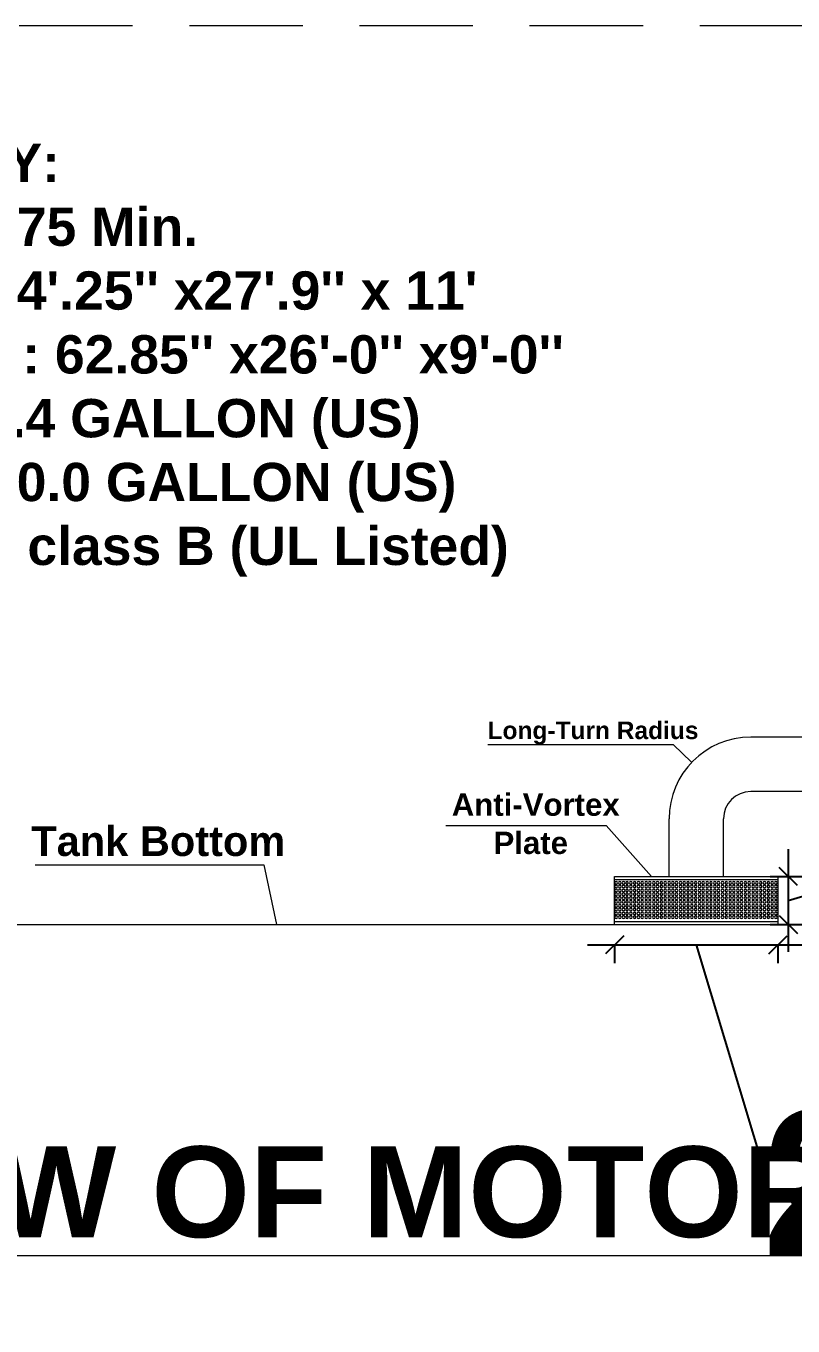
# Model space of a CAD drawing. Header units: inches. Extents: x -98933 to 1585249, y -3352739 to 192771.
# Drawn here: x 58702.5 to 58787, y 50092.5 to 50235.7 of the extents above; entities that cross this region are included whole.
import ezdxf

# ---------------------------------------------------------------- set-up
doc = ezdxf.new("R2010")
doc.units = ezdxf.units.IN
doc.header["$MEASUREMENT"] = 0
doc.header["$PDMODE"] = 35
doc.linetypes.add('HIDDEN', pattern=[0.375, 0.25, -0.125])
doc.layers.get('0').update_dxf_attribs({"lineweight": 0})
doc.layers.get('Defpoints').update_dxf_attribs({"lineweight": 0})
for name, color, linetype, lineweight in [('03 cable', 242, 'Continuous', 25), ('Col.Tex', 3, 'Continuous', 5), ('Diamention', 30, 'Continuous', 0), ('DIMINSON', 30, 'Continuous', 5), ('Text', 7, 'Continuous', 0)]:
    doc.layers.add(name, color=color, linetype=linetype, lineweight=lineweight)
doc.styles.add('DIM', font='times.ttf')
doc.styles.get("Standard").update_dxf_attribs({"font": 'arialbd.ttf', "height": 24})
doc.dimstyles.new('Dim-8', dxfattribs={"dimscale": 0, "dimtxt": 7, "dimasz": 3, "dimexe": 3, "dimexo": 2.5, "dimgap": 0.09375, "dimtad": 1, "dimtoh": 1, "dimdec": 0, "dimzin": 3, "dimdsep": 46, "dimlunit": 4, "dimtxsty": 'DIM', "dimblk": 'OBLIQUE', "dimcen": 11.34375, "dimdle": 3, "dimclrd": 256, "dimclre": 256, "dimclrt": 1, "dimadec": 0, "dimazin": 1, "dimtfac": 40, "dimtdec": 0, "dimtix": 1, "dimtofl": 0, "dimtmove": 1, "dimatfit": 3, "dimfxl": 1, "dimfrac": 1, "dimtolj": 1, "dimtzin": 0, "dimarcsym": 0})

# ---------------------------------------------------------------- blocks, each defined once
blk = doc.blocks.new('_Oblique')
at = {"color": 0, "linetype": 'ByBlock', "lineweight": -2}
blk.add_line((-0.5, -0.5), (0.5, 0.5), dxfattribs=at)
blk = doc.blocks.new('*D294')
at = {"linetype": 'Continuous', "lineweight": -2, "ltscale": 200, "transparency": 16777216}
for p, q in [((58764.34, 50134.45), (58788.34, 50134.45)), ((58767.34, 50134.45), (58767.34, 50132.45)), ((58776.34, 50134.45), (58784.21, 50108.21)), ((58785.34, 50134.52), (58785.34, 50132.45)), ((58784.21, 50108.21), (58784.4, 50108.21))]:
    blk.add_line(p, q, dxfattribs=at)
at = {"layer": 'Defpoints', "color": 0, "ltscale": 200, "transparency": 16777216}
for p in [(58767.34, 50136.69), (58785.34, 50137.02), (58785.34, 50134.45)]:
    blk.add_point(p, dxfattribs=at)
at = {"lineweight": -2, "ltscale": 200, "transparency": 16777216, "xscale": 2, "yscale": 2, "zscale": 2, "rotation": 180}
blk.add_blockref('_Oblique', (58767.34, 50134.45), dxfattribs=at)
at = {"lineweight": -2, "ltscale": 200, "transparency": 16777216, "xscale": 2, "yscale": 2, "zscale": 2}
blk.add_blockref('_Oblique', (58785.34, 50134.45), dxfattribs=at)
at = {"color": 0, "lineweight": 5, "ltscale": 200, "transparency": 16777216, "insert": (58801.39, 50108.21), "char_height": 24, "attachment_point": 5}
blk.add_mtext('\\A1;{\\H0.6667x;\\C30;24"}', dxfattribs=at)
blk = doc.blocks.new('*D295')
at = {"linetype": 'Continuous', "lineweight": -2, "ltscale": 200, "transparency": 16777216}
for p, q in [((58786.48, 50139.34), (58813.03, 50147.3)), ((58813.03, 50147.3), (58813.03, 50147.49)), ((58786.48, 50144.99), (58786.48, 50133.69)), ((58784.48, 50141.99), (58788.48, 50141.99)), ((58784.48, 50136.69), (58788.48, 50136.69))]:
    blk.add_line(p, q, dxfattribs=at)
at = {"layer": 'Defpoints', "color": 0, "ltscale": 200, "transparency": 16777216}
for p in [(58773.39, 50141.99), (58773.39, 50136.69), (58786.48, 50136.69)]:
    blk.add_point(p, dxfattribs=at)
at = {"lineweight": -2, "ltscale": 200, "transparency": 16777216, "xscale": 2, "yscale": 2, "zscale": 2}
for p, rotation in [((58786.48, 50141.99), 90), ((58786.48, 50136.69), 270)]:
    blk.add_blockref('_Oblique', p, dxfattribs=dict(at, rotation=rotation))
at = {"color": 0, "lineweight": 5, "ltscale": 200, "transparency": 16777216, "insert": (58813.03, 50158.05), "char_height": 24, "attachment_point": 5, "rotation": 90}
blk.add_mtext('\\A1;{\\H0.6667x;\\C30;5"}', dxfattribs=at)

msp = doc.modelspace()

# ---------------------------------------------------------------- linework, layer by layer
at = {"color": 8, "linetype": 'HIDDEN', "lineweight": 5, "ltscale": 50}
msp.add_line((58826.73, 50235.69, 0), (58435.79, 50235.69, 0), dxfattribs=at)
at = {"color": 1, "ltscale": 20}
for p, q in [((58855.34, 50157.34), (58782.34, 50157.34)), ((58855.34, 50151.34), (58782.34, 50151.34))]:
    msp.add_line(p, q, dxfattribs=at)
at = {"color": 7, "lineweight": 5, "ltscale": 20, "extrusion": (0, 0, -1)}
for centre in [(58767.52, 50141.29), (58767.93, 50141.29), (58768.31, 50141.29), (58768.71, 50141.29), (58769.13, 50141.29), (58769.55, 50141.29), (58769.97, 50141.29), (58770.39, 50141.29), (58770.39, 50141.29), (58770.81, 50141.29), (58771.23, 50141.29), (58771.65, 50141.29), (58772.07, 50141.29), (58772.49, 50141.29), (58772.92, 50141.29), (58773.34, 50141.29), (58773.75, 50141.29), (58774.17, 50141.29), (58774.59, 50141.29), (58775.01, 50141.29), (58775.43, 50141.29), (58775.85, 50141.29), (58776.27, 50141.29), (58776.69, 50141.29), (58777.11, 50141.29), (58777.53, 50141.29), (58777.96, 50141.29), (58778.38, 50141.29), (58778.8, 50141.29), (58779.22, 50141.29), (58779.65, 50141.29), (58780.07, 50141.29), (58780.49, 50141.29), (58780.91, 50141.29), (58781.33, 50141.29), (58781.75, 50141.29), (58782.17, 50141.29), (58782.6, 50141.29), (58783.02, 50141.29), (58783.44, 50141.29), (58783.86, 50141.29), (58784.28, 50141.29), (58784.7, 50141.29), (58785.12, 50141.29), (58767.52, 50140.87), (58767.52, 50140.45), (58767.52, 50140.02), (58767.93, 50140.87), (58767.93, 50140.45), (58767.93, 50140.02), (58768.31, 50140.87), (58768.31, 50140.45), (58768.31, 50140.02), (58768.71, 50140.87), (58768.71, 50140.45), (58768.71, 50140.02), (58769.13, 50140.87), (58769.13, 50140.45), (58769.13, 50140.02), (58769.55, 50140.87), (58769.55, 50140.45), (58769.55, 50140.02), (58769.97, 50140.87), (58769.97, 50140.45), (58769.97, 50140.02), (58770.39, 50140.87), (58770.39, 50140.87), (58770.39, 50140.45), (58770.39, 50140.45), (58770.39, 50140.02), (58770.39, 50140.02), (58770.81, 50140.87), (58770.81, 50140.45), (58770.81, 50140.02), (58771.23, 50140.87), (58771.23, 50140.45), (58771.23, 50140.02), (58771.65, 50140.87), (58771.65, 50140.45), (58771.65, 50140.02), (58772.07, 50140.87), (58772.07, 50140.45), (58772.07, 50140.02), (58772.49, 50140.87), (58772.49, 50140.45), (58772.49, 50140.02), (58772.92, 50140.87), (58772.92, 50140.45), (58772.92, 50140.02), (58773.34, 50140.87), (58773.34, 50140.45), (58773.34, 50140.02), (58773.75, 50140.87), (58773.75, 50140.45), (58773.75, 50140.02), (58774.17, 50140.87), (58774.17, 50140.45), (58774.17, 50140.02), (58774.59, 50140.87), (58774.59, 50140.45), (58774.59, 50140.02), (58775.01, 50140.87), (58775.01, 50140.45), (58775.01, 50140.02), (58775.43, 50140.87), (58775.43, 50140.45), (58775.43, 50140.02), (58775.85, 50140.87), (58775.85, 50140.45), (58775.85, 50140.02), (58776.27, 50140.87), (58776.27, 50140.45), (58776.27, 50140.02), (58776.69, 50140.87), (58776.69, 50140.45), (58776.69, 50140.02), (58777.11, 50140.87), (58777.11, 50140.45), (58777.11, 50140.02), (58777.53, 50140.87), (58777.53, 50140.45), (58777.53, 50140.02), (58777.96, 50140.87), (58777.96, 50140.45), (58777.96, 50140.02), (58778.38, 50140.87), (58778.38, 50140.45), (58778.38, 50140.02), (58778.8, 50140.87), (58778.8, 50140.45), (58778.8, 50140.02), (58779.22, 50140.87), (58779.22, 50140.45), (58779.22, 50140.02), (58779.65, 50140.87), (58779.65, 50140.45), (58779.65, 50140.02), (58780.07, 50140.87), (58780.07, 50140.45), (58780.07, 50140.02), (58780.49, 50140.87), (58780.49, 50140.45), (58780.49, 50140.02), (58780.91, 50140.87), (58780.91, 50140.45), (58780.91, 50140.02), (58781.33, 50140.87), (58781.33, 50140.45), (58781.33, 50140.02), (58781.75, 50140.87), (58781.75, 50140.45), (58781.75, 50140.02), (58782.17, 50140.87), (58782.17, 50140.45), (58782.17, 50140.02), (58782.6, 50140.87), (58782.6, 50140.45), (58782.6, 50140.02), (58783.02, 50140.87), (58783.02, 50140.45), (58783.02, 50140.02), (58783.44, 50140.87), (58783.44, 50140.45), (58783.44, 50140.02), (58783.86, 50140.87), (58783.86, 50140.45), (58783.86, 50140.02), (58784.28, 50140.87), (58784.28, 50140.45), (58784.28, 50140.02), (58784.7, 50140.87), (58784.7, 50140.45), (58784.7, 50140.02), (58785.12, 50140.87), (58785.12, 50140.45), (58785.12, 50140.02), (58767.52, 50139.6), (58767.52, 50139.18), (58767.52, 50138.76), (58767.93, 50139.6), (58767.93, 50139.18), (58767.93, 50138.76), (58768.31, 50139.6), (58768.31, 50139.18), (58768.31, 50138.76), (58768.71, 50139.6), (58768.71, 50139.18), (58768.71, 50138.76), (58769.13, 50139.6), (58769.13, 50139.18), (58769.13, 50138.76), (58769.55, 50139.6), (58769.55, 50139.18), (58769.55, 50138.76), (58769.97, 50139.6), (58769.97, 50139.18), (58769.97, 50138.76), (58770.39, 50139.6), (58770.39, 50139.6), (58770.39, 50139.18), (58770.39, 50139.18), (58770.39, 50138.76), (58770.39, 50138.76), (58770.81, 50139.6), (58770.81, 50139.18), (58770.81, 50138.76), (58771.23, 50139.6), (58771.23, 50139.18), (58771.23, 50138.76), (58771.65, 50139.6), (58771.65, 50139.18), (58771.65, 50138.76), (58772.07, 50139.6), (58772.07, 50139.18), (58772.07, 50138.76), (58772.49, 50139.6), (58772.49, 50139.18), (58772.49, 50138.76), (58772.92, 50139.6), (58772.92, 50139.18), (58772.92, 50138.76), (58773.34, 50139.6), (58773.34, 50139.18), (58773.34, 50138.76), (58773.75, 50139.6), (58773.75, 50139.18), (58773.75, 50138.76), (58774.17, 50139.6), (58774.17, 50139.18), (58774.17, 50138.76), (58774.59, 50139.6), (58774.59, 50139.18), (58774.59, 50138.76), (58775.01, 50139.6), (58775.01, 50139.18), (58775.01, 50138.76), (58775.43, 50139.6), (58775.43, 50139.18), (58775.43, 50138.76), (58775.85, 50139.6), (58775.85, 50139.18), (58775.85, 50138.76), (58776.27, 50139.6), (58776.27, 50139.18), (58776.27, 50138.76), (58776.69, 50139.6), (58776.69, 50139.18), (58776.69, 50138.76), (58777.11, 50139.6), (58777.11, 50139.18), (58777.11, 50138.76), (58777.53, 50139.6), (58777.53, 50139.18), (58777.53, 50138.76), (58777.96, 50139.6), (58777.96, 50139.18), (58777.96, 50138.76), (58778.38, 50139.6), (58778.38, 50139.18), (58778.38, 50138.76), (58778.8, 50139.6), (58778.8, 50139.18), (58778.8, 50138.76), (58779.22, 50139.6), (58779.22, 50139.18), (58779.22, 50138.76), (58779.65, 50139.6), (58779.65, 50139.18), (58779.65, 50138.76), (58780.07, 50139.6), (58780.07, 50139.18), (58780.07, 50138.76), (58780.49, 50139.6), (58780.49, 50139.18), (58780.49, 50138.76), (58780.91, 50139.6), (58780.91, 50139.18), (58780.91, 50138.76), (58781.33, 50139.6), (58781.33, 50139.18), (58781.33, 50138.76), (58781.75, 50139.6), (58781.75, 50139.18), (58781.75, 50138.76), (58782.17, 50139.6), (58782.17, 50139.18), (58782.17, 50138.76), (58782.6, 50139.6), (58782.6, 50139.18), (58782.6, 50138.76), (58783.02, 50139.6), (58783.02, 50139.18), (58783.02, 50138.76), (58783.44, 50139.6), (58783.44, 50139.18), (58783.44, 50138.76), (58783.86, 50139.6), (58783.86, 50139.18), (58783.86, 50138.76), (58784.28, 50139.6), (58784.28, 50139.18), (58784.28, 50138.76), (58784.7, 50139.6), (58784.7, 50139.18), (58784.7, 50138.76), (58785.12, 50139.6), (58785.12, 50139.18), (58785.12, 50138.76), (58767.52, 50138.34), (58767.52, 50137.92), (58767.52, 50137.5), (58767.93, 50138.34), (58767.93, 50137.92), (58767.93, 50137.5), (58768.31, 50138.34), (58768.31, 50137.92), (58768.31, 50137.5), (58768.71, 50138.34), (58768.71, 50137.92), (58768.71, 50137.5), (58769.13, 50138.34), (58769.13, 50137.92), (58769.13, 50137.5), (58769.55, 50138.34), (58769.55, 50137.92), (58769.55, 50137.5), (58769.97, 50138.34), (58769.97, 50137.92), (58769.97, 50137.5), (58770.39, 50138.34), (58770.39, 50138.34), (58770.39, 50137.92), (58770.39, 50137.92), (58770.39, 50137.5), (58770.39, 50137.5), (58770.81, 50138.34), (58770.81, 50137.92), (58770.81, 50137.5), (58771.23, 50138.34), (58771.23, 50137.92), (58771.23, 50137.5), (58771.65, 50138.34), (58771.65, 50137.92), (58771.65, 50137.5), (58772.07, 50138.34), (58772.07, 50137.92), (58772.07, 50137.5), (58772.49, 50138.34), (58772.49, 50137.92), (58772.49, 50137.5), (58772.92, 50138.34), (58772.92, 50137.92), (58772.92, 50137.5), (58773.34, 50138.34), (58773.34, 50137.92), (58773.34, 50137.5), (58773.75, 50138.34), (58773.75, 50137.92), (58773.75, 50137.5), (58774.17, 50138.34), (58774.17, 50137.92), (58774.17, 50137.5), (58774.59, 50138.34), (58774.59, 50137.92), (58774.59, 50137.5), (58775.01, 50138.34), (58775.01, 50137.92), (58775.01, 50137.5), (58775.43, 50138.34), (58775.43, 50137.92), (58775.43, 50137.5), (58775.85, 50138.34), (58775.85, 50137.92), (58775.85, 50137.5), (58776.27, 50138.34), (58776.27, 50137.92), (58776.27, 50137.5), (58776.69, 50138.34), (58776.69, 50137.92), (58776.69, 50137.5), (58777.11, 50138.34), (58777.11, 50137.92), (58777.11, 50137.5), (58777.53, 50138.34), (58777.53, 50137.92), (58777.53, 50137.5), (58777.96, 50138.34), (58777.96, 50137.92), (58777.96, 50137.5), (58778.38, 50138.34), (58778.38, 50137.92), (58778.38, 50137.5), (58778.8, 50138.34), (58778.8, 50137.92), (58778.8, 50137.5), (58779.22, 50138.34), (58779.22, 50137.92), (58779.22, 50137.5), (58779.65, 50138.34), (58779.65, 50137.92), (58779.65, 50137.5), (58780.07, 50138.34), (58780.07, 50137.92), (58780.07, 50137.5), (58780.49, 50138.34), (58780.49, 50137.92), (58780.49, 50137.5), (58780.91, 50138.34), (58780.91, 50137.92), (58780.91, 50137.5), (58781.33, 50138.34), (58781.33, 50137.92), (58781.33, 50137.5), (58781.75, 50138.34), (58781.75, 50137.92), (58781.75, 50137.5), (58782.17, 50138.34), (58782.17, 50137.92), (58782.17, 50137.5), (58782.6, 50138.34), (58782.6, 50137.92), (58782.6, 50137.5), (58783.02, 50138.34), (58783.02, 50137.92), (58783.02, 50137.5), (58783.44, 50138.34), (58783.44, 50137.92), (58783.44, 50137.5), (58783.86, 50138.34), (58783.86, 50137.92), (58783.86, 50137.5), (58784.28, 50138.34), (58784.28, 50137.92), (58784.28, 50137.5), (58784.7, 50138.34), (58784.7, 50137.92), (58784.7, 50137.5), (58785.12, 50138.34), (58785.12, 50137.92), (58785.12, 50137.5)]:
    msp.add_ellipse(centre, major_axis=(-0.106, 0.106), ratio=1, start_param=5.497787, end_param=11.780972, dxfattribs=at)
at = {"layer": '03 cable', "color": 8, "lineweight": 9}
msp.add_line((58482.57, 50136.69), (59082.57, 50136.69), dxfattribs=at)
at = {"layer": 'Col.Tex', "color": 1, "linetype": 'ByBlock', "lineweight": 5, "ltscale": 15}
for p, q in [((58767.34, 50141.99), (58785.34, 50141.99)), ((58767.34, 50136.69), (58767.34, 50141.99)), ((58767.34, 50141.66), (58785.34, 50141.66)), ((58785.34, 50141.99), (58785.34, 50136.69)), ((58767.34, 50137.02), (58785.34, 50137.02)), ((58767.34, 50136.69), (58785.34, 50136.69))]:
    msp.add_line(p, q, dxfattribs=at)
at = {"layer": 'Diamention', "color": 140, "lineweight": 5, "ltscale": 15}
for p, q in [((58753.38, 50156.54), (58773.8, 50156.54)), ((58773.8, 50156.54), (58775.81, 50154.59)), ((58748.75, 50147.62), (58766.4, 50147.62)), ((58766.4, 50147.62), (58771.4, 50141.99)), ((58703.5, 50143.27, -480.71), (58728.69, 50143.27, -480.71)), ((58728.69, 50143.27, -480.71), (58730.07, 50136.69))]:
    msp.add_line(p, q, dxfattribs=at)
at = {"layer": 'DIMINSON', "color": 1, "lineweight": 5, "ltscale": 3}
for p, q in [((58773.34, 50141.99), (58773.34, 50148.34)), ((58779.34, 50141.99), (58779.34, 50148.34))]:
    msp.add_line(p, q, dxfattribs=at)
for radius in [9, 3]:
    msp.add_arc((58782.34, 50148.34), radius, 90, 180, dxfattribs=at)

# ---------------------------------------------------------------- texts
at = {"color": 0, "lineweight": 5}
for s, height, p in [('Long-Turn Radius', 1.9328, (58753.34, 50157.12)), ('Anti-Vortex', 2.4575, (58749.4, 50148.67)), ('Tank Bottom', 3.2795, (58703.06, 50144.24, -480.71)), ('Plate', 2.457, (58754, 50144.46))]:
    msp.add_text(s, height=height, dxfattribs=at).set_placement(p)
at = {"layer": 'Text', "lineweight": 5, "attachment_point": 2}
for s, insert, char_height, width in [("{\\C0;FIRE TANK CAPACITY:\\PDURATION CONSIDERED: 75 Min.\\PWATER RESERVOIR SIZE (LXWXD): 64'.25'' x27'.9'' x 11'\\PWATER RESERVOIR CAPACITY(LXWXD) : 62.85'' x26'-0'' x9'-0''\\PWATER TANK CAPACITY: %%P 105118.4 GALLON (US)\\PREQUIRED TANK CAPACITY: %%P 56,260.0 GALLON (US)\\PAll pipes are ASTM A53 Sch40/ BS1387 class B (UL Listed)}", (58673.64, 50222.72), 4.2188, 210.0183), ('{\\L\\C84;B-B SECTIONAL VIEW OF MOTOR DRIVEN FIRE PUMP}', (58745.79, 50112.24), 10, 860.4691)]:
    msp.add_mtext(s, dxfattribs=dict(at, insert=insert, char_height=char_height, width=width))

# ---------------------------------------------------------------- dimensions: what is measured, and where the dimension line sits
at = {"color": 1, "lineweight": 5, "ltscale": 200}
for base, p1, p2, angle, text, picture, middle in [((58786.48, 50136.69), (58773.39, 50141.99), (58773.39, 50136.69), 90, '{\\H0.6667x;\\C30;<>}', '*D295', (58813.03, 50147.58)), ((58785.34, 50134.45), (58767.34, 50136.69), (58785.34, 50137.02), 180, '{\\H0.6667x;\\C30;24"}', '*D294', (58784.49, 50108.21))]:
    dim = msp.add_linear_dim(base=base, p1=p1, p2=p2, angle=angle, text=text, dimstyle='Dim-8', override={"dimscale": 1, "dimtxt": 6, "dimasz": 2, "dimexe": 2, "dimtad": 0, "dimtoh": 0, "dimtxsty": 'Standard', "dimcen": 0, "dimclrt": 0, "dimtfac": 80, "dimtix": 0, "dimldrblk": 'Oblique', "dimfxl": 2, "dimfxlon": 1, "dimarcsym": 1}, dxfattribs=at)
    dim.commit()
    dim.dimension.update_dxf_attribs({"geometry": picture, "text_midpoint": middle})

doc.saveas('drawing.dxf')
